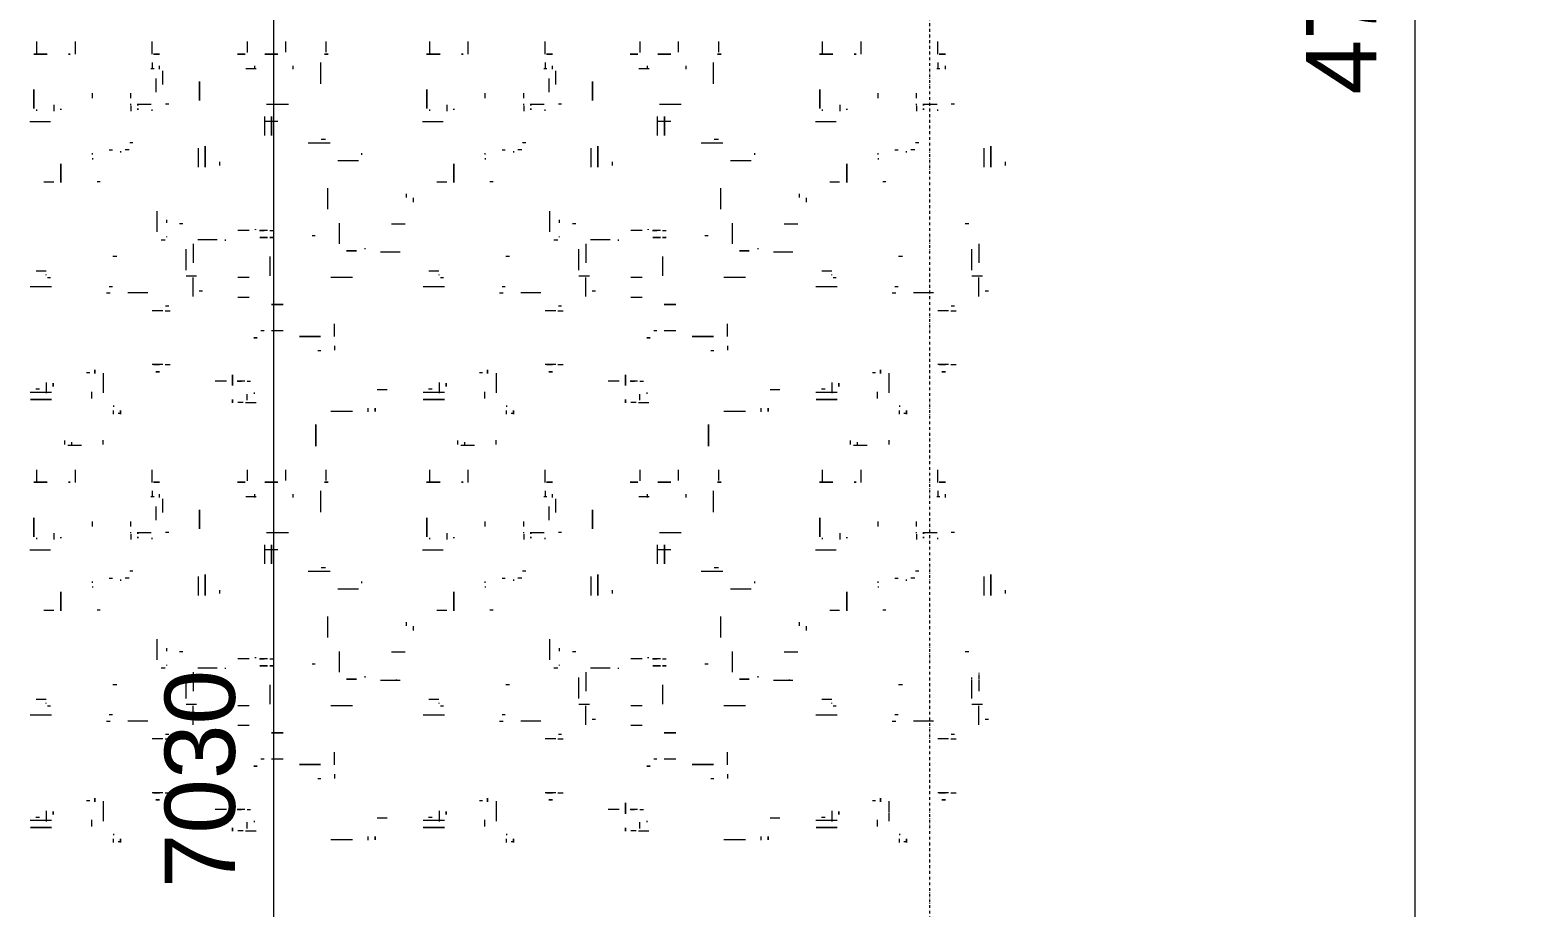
# Model space of a CAD drawing. Header units: millimetres. Extents: x -21051 to 202668, y -15646 to 13691.
# Drawn here: x 377 to 2499, y 2398 to 3647 of the extents above; entities that cross this region are included whole.
import ezdxf

# ---------------------------------------------------------------- set-up
doc = ezdxf.new("R2010")
doc.units = ezdxf.units.MM
doc.linetypes.add('TD_Level Line', pattern=[8, 4, -2, 0, -2])
for name, color, linetype, lineweight in [('A-ANNO-DIMS', 211, 'Continuous', 9), ('A-ANNO-DIMS-100', 211, 'Continuous', 9), ('G-ANNO-SYMB', 111, 'Continuous', 9), ('G-IMPT', 8, 'Continuous', 5), ('I-FURN', 30, 'Continuous', 5)]:
    doc.layers.add(name, color=color, linetype=linetype, lineweight=lineweight)
doc.layers.get('0').off()
doc.layers.get('I-FURN').off()
doc.styles.add('Arial_3', font='arial.ttf', dxfattribs={"height": 100})
doc.dimstyles.new('Arial_1_0', dxfattribs={"dimscale": 304.8, "dimtxt": 102.02594, "dimasz": 0.328084, "dimexe": 0.328084, "dimexo": 0.0625, "dimgap": 0.082021, "dimtad": 1, "dimdec": 0, "dimzin": 0, "dimdsep": 46, "dimtxsty": 'Arial_3', "dimblk1": 'OBLIQUE', "dimblk2": 'OBLIQUE', "dimsah": 1, "dimcen": 0.09, "dimdle": 0.328084, "dimazin": 0, "dimtfac": 1, "dimtdec": 4, "dimtix": 1, "dimtmove": 0, "dimatfit": 3, "dimfxl": 0.492126, "dimfxlon": 1, "dimtvp": 1, "dimtolj": 1, "dimtzin": 0, "dimarcsym": 2})

# ---------------------------------------------------------------- blocks, each defined once
blk = doc.blocks.new('FUR_8_Carpet - _-V8-00_Ground floor')
at = {"layer": 'G-IMPT'}
for p, q in [((-1583, 1503.4), (-1578.6, 1503.4)), ((-1572, 1504.4), (-1572, 1499.2)), ((-1572, 1491.9), (-1572, 1493.9)), ((-1375.1, 1500.8), (-1375.1, 1495.8)), ((-1322, 1500), (-1352.8, 1500)), ((-1200.4, 1487.7), (-1215.4, 1487.7)), ((-1197.1, 1487.7), (-1189.7, 1487.7)), ((-1023.6, 1503.4), (-1019.2, 1503.4)), ((-1012.6, 1504.4), (-1012.6, 1499.2)), ((-1012.6, 1491.9), (-1012.6, 1493.9)), ((-815.7, 1500.8), (-815.7, 1495.8)), ((-762.7, 1500), (-793.5, 1500)), ((-641.1, 1487.7), (-656.1, 1487.7)), ((-637.7, 1487.7), (-630.3, 1487.7)), ((-464.3, 1503.4), (-459.8, 1503.4)), ((-453.3, 1504.4), (-453.3, 1499.2)), ((-453.3, 1491.9), (-453.3, 1493.9)), ((-1557.7, 1473.8), (-1557.7, 1461.7)), ((-1541, 1481.8), (-1541, 1472.3)), ((-1483.6, 1473.2), (-1453.3, 1473.2)), ((-1475.9, 1459.1), (-1475.9, 1474.5)), ((-1461.2, 1468.4), (-1466.3, 1468.4)), ((-1402, 1469.5), (-1387.9, 1469.5)), ((-1212.6, 1473.5), (-1212.6, 1475.2)), ((-1202.6, 1484.3), (-1202.6, 1475.6)), ((-998.4, 1473.8), (-998.4, 1445.7)), ((-981.7, 1481.8), (-981.7, 1472.3)), ((-924.2, 1473.2), (-894, 1473.2)), ((-916.6, 1459.1), (-916.6, 1474.5)), ((-901.8, 1468.4), (-907, 1468.4)), ((-842.7, 1469.5), (-828.5, 1469.5)), ((-653.3, 1473.5), (-653.3, 1475.2)), ((-643.3, 1484.3), (-643.3, 1475.6)), ((-439, 1473.8), (-439, 1445.7)), ((-422.3, 1481.8), (-422.3, 1472.3)), ((-364.8, 1473.2), (-334.6, 1473.2)), ((-357.2, 1459.1), (-357.2, 1474.5)), ((-342.5, 1468.4), (-347.6, 1468.4)), ((-1637, 1444.5), (-1637, 1443.1)), ((-1557.7, 1460.9), (-1557.7, 1458.8)), ((-1557.7, 1458.8), (-1557.7, 1455.4)), ((-1557.7, 1455.3), (-1557.7, 1450.9)), ((-1557.7, 1450.8), (-1557.7, 1445.7)), ((-1538.1, 1445.2), (-1533.6, 1445.2)), ((-1202.6, 1457.2), (-1207.5, 1457.2)), ((-1199.4, 1457.2), (-1188.6, 1457.2)), ((-1189, 1457.2), (-1194.7, 1457.2)), ((-1173.3, 1457.2), (-1157.4, 1457.2)), ((-1077.7, 1444.5), (-1077.7, 1443.1)), ((-978.7, 1445.2), (-974.3, 1445.2)), ((-643.3, 1457.2), (-648.2, 1457.2)), ((-640.1, 1457.2), (-629.2, 1457.2)), ((-629.6, 1457.2), (-635.3, 1457.2)), ((-613.9, 1457.2), (-598, 1457.2)), ((-518.3, 1444.5), (-518.3, 1443.1)), ((-419.3, 1445.2), (-414.9, 1445.2)), ((-1645.3, 1433.8), (-1652.7, 1433.8)), ((-1642, 1433.8), (-1627, 1433.8)), ((-1086, 1433.8), (-1093.4, 1433.8)), ((-1082.7, 1433.8), (-1067.7, 1433.8)), ((-526.6, 1433.8), (-534, 1433.8)), ((-523.3, 1433.8), (-508.3, 1433.8)), ((-1327.4, 1406.9), (-1327.4, 1413.1)), ((-1307.9, 1413.9), (-1303.5, 1413.9)), ((-768, 1406.9), (-768, 1413.1)), ((-748.5, 1413.9), (-744.1, 1413.9)), ((-1327.4, 1393.6), (-1327.4, 1375.8)), ((-1254, 1385.5), (-1237.3, 1385.5)), ((-1226.9, 1385.5), (-1222.4, 1385.5)), ((-768, 1393.6), (-768, 1375.8)), ((-694.6, 1385.5), (-678, 1385.5)), ((-667.5, 1385.5), (-663.1, 1385.5)), ((-1685.2, 1336.9), (-1685.2, 1334.9)), ((-1645.3, 1357), (-1652.7, 1357)), ((-1650.6, 1350.4), (-1645.8, 1350.4)), ((-1642, 1357), (-1627, 1357)), ((-1205.7, 1338), (-1189.8, 1338)), ((-1125.8, 1336.9), (-1125.8, 1334.9)), ((-1086, 1357), (-1093.4, 1357)), ((-1091.2, 1350.4), (-1086.5, 1350.4)), ((-1082.7, 1357), (-1067.7, 1357)), ((-646.3, 1338), (-630.4, 1338)), ((-566.5, 1336.9), (-566.5, 1334.9)), ((-526.6, 1357), (-534, 1357)), ((-531.9, 1350.4), (-527.1, 1350.4)), ((-523.3, 1357), (-508.3, 1357)), ((-1698.8, 1329.3), (-1694, 1329.3)), ((-1685.2, 1334.9), (-1685.2, 1309.9)), ((-1620.8, 1331.4), (-1592.3, 1331.4)), ((-1565.8, 1322.3), (-1570.2, 1322.3)), ((-1562, 1331.4), (-1567.2, 1331.4)), ((-1483.6, 1322.9), (-1453.3, 1322.9)), ((-1139.4, 1329.3), (-1134.7, 1329.3)), ((-1125.8, 1334.9), (-1125.8, 1309.9)), ((-1061.5, 1331.4), (-1033, 1331.4)), ((-1006.4, 1322.3), (-1010.8, 1322.3)), ((-1002.7, 1331.4), (-1007.8, 1331.4)), ((-924.2, 1322.9), (-894, 1322.9)), ((-580.1, 1329.3), (-575.3, 1329.3)), ((-566.5, 1334.9), (-566.5, 1309.9)), ((-502.1, 1331.4), (-473.6, 1331.4)), ((-447, 1322.3), (-451.5, 1322.3)), ((-443.3, 1331.4), (-448.5, 1331.4)), ((-364.8, 1322.9), (-334.6, 1322.9)), ((-1690.2, 1307.8), (-1675.2, 1307.8)), ((-1680.5, 1307.8), (-1677, 1307.8)), ((-1675.2, 1299.3), (-1675.2, 1294.5)), ((-1675.2, 1294.5), (-1675.2, 1278.5)), ((-1482.2, 1310.3), (-1477.8, 1310.3)), ((-1475.9, 1306.4), (-1475.9, 1305.4)), ((-1461.6, 1300.3), (-1475.8, 1300.3)), ((-1322, 1309.2), (-1352.8, 1309.2)), ((-1235, 1279.8), (-1235, 1307.2)), ((-1205.7, 1309.9), (-1189.8, 1309.9)), ((-1130.9, 1307.8), (-1115.9, 1307.8)), ((-1121.2, 1307.8), (-1117.6, 1307.8)), ((-1115.8, 1299.3), (-1115.8, 1294.5)), ((-1115.8, 1294.5), (-1115.8, 1269.5)), ((-922.9, 1310.3), (-918.5, 1310.3)), ((-916.6, 1306.4), (-916.6, 1305.4)), ((-902.3, 1300.3), (-916.4, 1300.3)), ((-762.7, 1309.2), (-793.5, 1309.2)), ((-675.7, 1279.8), (-675.7, 1307.2)), ((-646.3, 1309.9), (-630.4, 1309.9)), ((-571.5, 1307.8), (-556.5, 1307.8)), ((-561.8, 1307.8), (-558.2, 1307.8)), ((-556.5, 1299.3), (-556.5, 1294.5)), ((-556.5, 1294.5), (-556.5, 1269.5)), ((-363.5, 1310.3), (-359.1, 1310.3)), ((-357.2, 1306.4), (-357.2, 1305.4)), ((-342.9, 1300.3), (-357.1, 1300.3)), ((-1685.2, 1278.6), (-1685.2, 1288.9)), ((-1685.2, 1273.3), (-1685.2, 1277.8)), ((-1675.2, 1277.8), (-1675.2, 1273.3)), ((-1576.4, 1279.7), (-1571, 1279.7)), ((-1420.4, 1273.5), (-1392.8, 1273.5)), ((-1415.6, 1273.5), (-1415.6, 1272.4)), ((-1125.8, 1263.9), (-1125.8, 1288.9)), ((-1017, 1279.7), (-1011.6, 1279.7)), ((-861.1, 1273.5), (-833.5, 1273.5)), ((-856.2, 1273.5), (-856.2, 1272.4)), ((-566.5, 1263.9), (-566.5, 1288.9)), ((-457.7, 1279.7), (-452.3, 1279.7)), ((-1685.2, 1268.7), (-1685.2, 1272.5)), ((-1685.2, 1265.1), (-1685.2, 1268)), ((-1685.2, 1262.7), (-1685.2, 1263.9)), ((-1675.2, 1272.5), (-1675.2, 1269.5)), ((-1370.4, 1267.7), (-1370.4, 1269.4)), ((-1334.4, 1261.8), (-1334.4, 1232.4)), ((-1172.1, 1257.2), (-1172.1, 1255.6)), ((-1160.1, 1256.2), (-1157.5, 1256.2)), ((-1157.5, 1256.2), (-1132.5, 1256.2)), ((-1125.8, 1262), (-1125.8, 1263.9)), ((-1088.3, 1252.4), (-1088.3, 1251.5)), ((-1085.8, 1256.4), (-1080.1, 1256.4)), ((-811.1, 1267.7), (-811.1, 1269.4)), ((-775, 1261.8), (-775, 1232.4)), ((-612.7, 1257.2), (-612.7, 1255.6)), ((-600.8, 1256.2), (-598.2, 1256.2)), ((-598.2, 1256.2), (-573.2, 1256.2)), ((-566.5, 1262), (-566.5, 1263.9)), ((-529, 1252.4), (-529, 1251.5)), ((-526.5, 1256.4), (-520.8, 1256.4)), ((-1670.7, 1233.1), (-1665.9, 1233.1)), ((-1299.7, 1250.4), (-1295.2, 1250.4)), ((-1235, 1243), (-1239.9, 1243)), ((-1231.8, 1243), (-1221, 1243)), ((-1220.4, 1243), (-1227.1, 1243)), ((-1205.7, 1243), (-1189.8, 1243)), ((-1111.4, 1233.1), (-1106.6, 1233.1)), ((-1088.3, 1232.1), (-1088.3, 1227.8)), ((-1074.1, 1215.1), (-1074.1, 1244.5)), ((-740.3, 1250.4), (-735.9, 1250.4)), ((-675.7, 1243), (-680.6, 1243)), ((-672.5, 1243), (-661.6, 1243)), ((-661, 1243), (-667.7, 1243)), ((-646.3, 1243), (-630.4, 1243)), ((-552, 1233.1), (-547.2, 1233.1)), ((-529, 1232.1), (-529, 1227.8)), ((-514.7, 1215.1), (-514.7, 1244.5)), ((-1317.6, 1212.5), (-1317.6, 1182.7)), ((-758.3, 1212.5), (-758.3, 1182.7)), ((-1439.3, 1196.3), (-1439.3, 1202.4)), ((-1429.3, 1190.8), (-1429.3, 1195.7)), ((-880, 1196.3), (-880, 1202.4)), ((-870, 1190.8), (-870, 1195.7)), ((-1552.8, 1173.5), (-1548.4, 1173.5)), ((-1472.8, 1173.5), (-1487, 1173.5)), ((-993.5, 1173.5), (-989, 1173.5)), ((-913.5, 1173.5), (-927.6, 1173.5)), ((-434.1, 1173.5), (-429.7, 1173.5)), ((-354.1, 1173.5), (-368.2, 1173.5)), ((-1722.7, 1146.3), (-1722.7, 1150)), ((-1722.7, 1145), (-1722.7, 1146.3)), ((-1702.2, 1152.7), (-1702.2, 1127.7)), ((-1702.2, 1127.7), (-1702.2, 1152.7)), ((-1692.2, 1127.7), (-1692.2, 1152.7)), ((-1163.3, 1146.3), (-1163.3, 1150)), ((-1163.3, 1145), (-1163.3, 1146.3)), ((-1142.9, 1152.7), (-1142.9, 1127.7)), ((-1142.9, 1127.7), (-1142.9, 1152.7)), ((-1132.9, 1127.7), (-1132.9, 1152.7)), ((-604, 1146.3), (-604, 1150)), ((-604, 1145), (-604, 1146.3)), ((-583.5, 1152.7), (-583.5, 1127.7)), ((-583.5, 1127.7), (-583.5, 1152.7)), ((-573.5, 1127.7), (-573.5, 1152.7)), ((-1692.2, 1125.8), (-1692.2, 1127.7)), ((-1594, 1127.9), (-1588.3, 1127.9)), ((-1582.3, 1131.8), (-1582.3, 1129.8)), ((-1565.8, 1127.9), (-1570.2, 1127.9)), ((-1541.8, 1140), (-1541.8, 1141.4)), ((-1541.8, 1134.5), (-1541.8, 1132.8)), ((-1366.2, 1135.2), (-1366.2, 1132.8)), ((-1331.8, 1143.1), (-1361.1, 1143.1)), ((-1132.9, 1125.8), (-1132.9, 1127.7)), ((-1034.7, 1127.9), (-1029, 1127.9)), ((-1022.9, 1131.8), (-1022.9, 1129.8)), ((-1006.4, 1127.9), (-1010.8, 1127.9)), ((-982.5, 1140), (-982.5, 1141.4)), ((-982.5, 1134.5), (-982.5, 1132.8)), ((-806.8, 1135.2), (-806.8, 1132.8)), ((-772.4, 1143.1), (-801.8, 1143.1)), ((-573.5, 1125.8), (-573.5, 1127.7)), ((-475.3, 1127.9), (-469.6, 1127.9)), ((-463.6, 1131.8), (-463.6, 1129.8)), ((-447, 1127.9), (-451.5, 1127.9)), ((-423.1, 1140), (-423.1, 1141.4)), ((-423.1, 1134.5), (-423.1, 1132.8)), ((-1599.5, 1117.9), (-1595, 1117.9)), ((-1289.8, 1117.9), (-1320.9, 1117.9)), ((-1308.2, 1112.9), (-1314.4, 1112.9)), ((-1227.4, 1080.7), (-1227.4, 1107.6)), ((-1040.1, 1117.9), (-1035.7, 1117.9)), ((-730.4, 1117.9), (-761.5, 1117.9)), ((-748.8, 1112.9), (-755, 1112.9)), ((-668, 1080.7), (-668, 1107.6)), ((-480.8, 1117.9), (-476.3, 1117.9)), ((-1452.7, 1087.5), (-1482, 1087.5)), ((-1246.5, 1087.5), (-1228.2, 1087.5)), ((-893.3, 1087.5), (-922.7, 1087.5)), ((-687.1, 1087.5), (-668.8, 1087.5)), ((-334, 1087.5), (-363.3, 1087.5)), ((-1650.6, 1063), (-1645.8, 1063)), ((-1627, 1072.5), (-1627, 1070.4)), ((-1606.5, 1063), (-1625.6, 1063)), ((-1596.5, 1065.5), (-1596.5, 1073)), ((-1596.5, 1069.7), (-1596.5, 1071.2)), ((-1596.5, 1064.1), (-1596.5, 1062.5)), ((-1487.1, 1063.9), (-1487.1, 1073)), ((-1462.8, 1072.3), (-1462.8, 1070.4)), ((-1230.4, 1063), (-1261.5, 1063)), ((-1091.2, 1063), (-1086.5, 1063)), ((-1067.7, 1072.5), (-1067.7, 1070.4)), ((-1047.2, 1063), (-1066.3, 1063)), ((-1037.2, 1065.5), (-1037.2, 1073)), ((-1037.2, 1069.7), (-1037.2, 1071.2)), ((-1037.2, 1064.1), (-1037.2, 1062.5)), ((-927.7, 1063.9), (-927.7, 1073)), ((-903.5, 1072.3), (-903.5, 1070.4)), ((-671.1, 1063), (-702.1, 1063)), ((-531.9, 1063), (-527.1, 1063)), ((-508.3, 1072.5), (-508.3, 1070.4)), ((-487.8, 1063), (-506.9, 1063)), ((-477.8, 1065.5), (-477.8, 1073)), ((-477.8, 1069.7), (-477.8, 1071.2)), ((-477.8, 1064.1), (-477.8, 1062.5)), ((-368.4, 1063.9), (-368.4, 1073)), ((-344.1, 1072.3), (-344.1, 1070.4)), ((-1596.5, 1054.5), (-1596.5, 1047.2)), ((-1541.8, 1054.5), (-1541.8, 1047.2)), ((-1134.9, 1057.8), (-1134.9, 1035.5)), ((-1134.9, 1035.5), (-1134.9, 1057.8)), ((-1072.8, 1031.2), (-1072.8, 1045.6)), ((-1037.2, 1054.5), (-1037.2, 1047.2)), ((-982.5, 1054.5), (-982.5, 1047.2)), ((-575.6, 1057.8), (-575.6, 1035.5)), ((-575.6, 1035.5), (-575.6, 1057.8)), ((-513.4, 1031.2), (-513.4, 1045.6)), ((-477.8, 1054.5), (-477.8, 1047.2)), ((-423.1, 1054.5), (-423.1, 1047.2)), ((-1307.5, 1034), (-1307.5, 1003.5)), ((-1082.8, 1034.7), (-1082.8, 1029.7)), ((-1082.8, 1029.7), (-1082.8, 1015.3)), ((-1072.8, 1026.2), (-1072.8, 1031.2)), ((-748.2, 1034), (-748.2, 1003.5)), ((-523.4, 1034.7), (-523.4, 1029.7)), ((-523.4, 1029.7), (-523.4, 1015.3)), ((-513.4, 1026.2), (-513.4, 1031.2)), ((-1637, 1008.5), (-1637, 1013.1)), ((-1625.2, 1012), (-1629.6, 1012)), ((-1627, 1003.8), (-1627, 1011.2)), ((-1267.8, 1008.5), (-1267.8, 1013.1)), ((-1200.9, 1012), (-1215.9, 1012)), ((-1213.1, 1008.5), (-1213.1, 1013.1)), ((-1077.7, 1008.5), (-1077.7, 1013.1)), ((-1065.8, 1012), (-1070.3, 1012)), ((-1067.7, 1003.8), (-1067.7, 1011.2)), ((-708.5, 1008.5), (-708.5, 1013.1)), ((-641.5, 1012), (-656.5, 1012)), ((-653.8, 1008.5), (-653.8, 1013.1)), ((-518.3, 1008.5), (-518.3, 1013.1)), ((-506.5, 1012), (-510.9, 1012)), ((-508.3, 1003.8), (-508.3, 1011.2)), ((-1632.3, 991.5), (-1628.9, 991.5)), ((-1627, 991.9), (-1627, 973.9)), ((-1517.6, 991.7), (-1517.6, 973.9)), ((-1462.8, 990.9), (-1462.8, 973.9)), ((-1315.1, 989.1), (-1315.1, 973.9)), ((-1257.8, 989.1), (-1257.8, 973.9)), ((-1203.1, 989.5), (-1203.1, 973.9)), ((-1067.7, 991.9), (-1067.7, 973.9)), ((-958.2, 991.7), (-958.2, 973.9)), ((-903.5, 990.9), (-903.5, 973.9)), ((-755.8, 989.1), (-755.8, 973.9)), ((-698.5, 989.1), (-698.5, 973.9)), ((-643.8, 989.5), (-643.8, 973.9)), ((-508.3, 991.9), (-508.3, 973.9)), ((-398.9, 991.7), (-398.9, 973.9)), ((-344.1, 990.9), (-344.1, 973.9)), ((-1556.9, 931.7), (-1556.9, 937.9)), ((-1512.1, 934.3), (-1512.1, 939.8)), ((-1502.1, 931.9), (-1502.1, 937.9)), ((-997.5, 931.7), (-997.5, 937.9)), ((-952.8, 934.3), (-952.8, 939.8)), ((-942.8, 931.9), (-942.8, 937.9)), ((-438.1, 931.7), (-438.1, 937.9)), ((-393.4, 934.3), (-393.4, 939.8)), ((-383.4, 931.9), (-383.4, 937.9)), ((-1583, 893.7), (-1578.6, 893.7)), ((-1572, 894.7), (-1572, 889.5)), ((-1023.6, 893.7), (-1019.2, 893.7)), ((-1012.6, 894.7), (-1012.6, 889.5)), ((-464.3, 893.7), (-459.8, 893.7)), ((-453.3, 894.7), (-453.3, 889.5)), ((-1572, 882.2), (-1572, 884.2)), ((-1541, 872.1), (-1541, 862.6)), ((-1375.1, 891.1), (-1375.1, 886.1)), ((-1322, 890.3), (-1352.8, 890.3)), ((-1200.4, 878), (-1215.4, 878)), ((-1202.6, 874.7), (-1202.6, 866)), ((-1197.1, 878), (-1189.7, 878)), ((-1012.6, 882.2), (-1012.6, 884.2)), ((-981.7, 872.1), (-981.7, 862.6)), ((-815.7, 891.1), (-815.7, 886.1)), ((-762.7, 890.3), (-793.5, 890.3)), ((-641.1, 878), (-656.1, 878)), ((-643.3, 874.7), (-643.3, 866)), ((-637.7, 878), (-630.3, 878)), ((-453.3, 882.2), (-453.3, 884.2)), ((-422.3, 872.1), (-422.3, 862.6)), ((-1557.7, 864.2), (-1557.7, 836)), ((-1483.6, 863.5), (-1453.3, 863.5)), ((-1475.9, 849.4), (-1475.9, 864.8)), ((-1461.2, 858.7), (-1466.3, 858.7)), ((-1402, 859.9), (-1387.9, 859.9)), ((-1212.6, 863.9), (-1212.6, 865.6)), ((-998.4, 864.2), (-998.4, 836)), ((-924.2, 863.5), (-894, 863.5)), ((-916.6, 849.4), (-916.6, 864.8)), ((-901.8, 858.7), (-907, 858.7)), ((-842.7, 859.9), (-828.5, 859.9)), ((-653.3, 863.9), (-653.3, 865.6)), ((-439, 864.2), (-439, 836)), ((-364.8, 863.5), (-334.6, 863.5)), ((-357.2, 849.4), (-357.2, 864.8)), ((-342.5, 858.7), (-347.6, 858.7)), ((-1637, 834.9), (-1637, 833.4)), ((-1538.1, 835.6), (-1533.6, 835.6)), ((-1202.6, 847.6), (-1207.5, 847.6)), ((-1199.4, 847.6), (-1188.6, 847.6)), ((-1189, 847.6), (-1194.7, 847.6)), ((-1173.3, 847.6), (-1157.4, 847.6)), ((-1077.7, 834.9), (-1077.7, 833.4)), ((-978.7, 835.6), (-974.3, 835.6)), ((-643.3, 847.6), (-648.2, 847.6)), ((-640.1, 847.6), (-629.2, 847.6)), ((-629.6, 847.6), (-635.3, 847.6)), ((-613.9, 847.6), (-598, 847.6)), ((-518.3, 834.9), (-518.3, 833.4)), ((-419.3, 835.6), (-414.9, 835.6)), ((-1645.3, 824.1), (-1652.7, 824.1)), ((-1642, 824.1), (-1627, 824.1)), ((-1086, 824.1), (-1093.4, 824.1)), ((-1082.7, 824.1), (-1067.7, 824.1)), ((-526.6, 824.1), (-534, 824.1)), ((-523.3, 824.1), (-508.3, 824.1)), ((-1327.4, 797.2), (-1327.4, 803.4)), ((-1307.9, 804.2), (-1303.5, 804.2)), ((-768, 797.2), (-768, 803.4)), ((-748.5, 804.2), (-744.1, 804.2)), ((-1327.4, 783.9), (-1327.4, 766.1)), ((-1254, 775.8), (-1237.3, 775.8)), ((-1226.9, 775.8), (-1222.4, 775.8)), ((-768, 783.9), (-768, 766.1)), ((-694.6, 775.8), (-678, 775.8)), ((-667.5, 775.8), (-663.1, 775.8)), ((-1645.3, 747.3), (-1652.7, 747.3)), ((-1642, 747.3), (-1627, 747.3)), ((-1086, 747.3), (-1093.4, 747.3)), ((-1082.7, 747.3), (-1067.7, 747.3)), ((-526.6, 747.3), (-534, 747.3)), ((-523.3, 747.3), (-508.3, 747.3)), ((-1685.2, 727.2), (-1685.2, 725.2)), ((-1685.2, 725.2), (-1685.2, 700.2)), ((-1650.6, 740.7), (-1645.8, 740.7)), ((-1620.8, 721.7), (-1592.3, 721.7)), ((-1562, 721.7), (-1567.2, 721.7)), ((-1205.7, 728.3), (-1189.8, 728.3)), ((-1125.8, 727.2), (-1125.8, 725.2)), ((-1125.8, 725.2), (-1125.8, 700.2)), ((-1091.2, 740.7), (-1086.5, 740.7)), ((-1061.5, 721.7), (-1033, 721.7)), ((-1002.7, 721.7), (-1007.8, 721.7)), ((-646.3, 728.3), (-630.4, 728.3)), ((-566.5, 727.2), (-566.5, 725.2)), ((-566.5, 725.2), (-566.5, 700.2)), ((-531.9, 740.7), (-527.1, 740.7)), ((-502.1, 721.7), (-473.6, 721.7)), ((-443.3, 721.7), (-448.5, 721.7)), ((-1698.8, 719.6), (-1694, 719.6)), ((-1565.8, 712.6), (-1570.2, 712.6)), ((-1483.6, 713.3), (-1453.3, 713.3)), ((-1482.2, 700.7), (-1477.8, 700.7)), ((-1205.7, 700.2), (-1189.8, 700.2)), ((-1139.4, 719.6), (-1134.7, 719.6)), ((-1006.4, 712.6), (-1010.8, 712.6)), ((-924.2, 713.3), (-894, 713.3)), ((-922.9, 700.7), (-918.5, 700.7)), ((-646.3, 700.2), (-630.4, 700.2)), ((-580.1, 719.6), (-575.3, 719.6)), ((-447, 712.6), (-451.5, 712.6)), ((-364.8, 713.3), (-334.6, 713.3)), ((-363.5, 700.7), (-359.1, 700.7)), ((-1690.2, 698.1), (-1675.2, 698.1)), ((-1685.2, 654.2), (-1685.2, 679.2)), ((-1680.5, 698.1), (-1677, 698.1)), ((-1675.2, 689.6), (-1675.2, 684.8)), ((-1675.2, 684.8), (-1675.2, 659.8)), ((-1475.9, 696.7), (-1475.9, 695.8)), ((-1461.6, 690.7), (-1475.8, 690.7)), ((-1322, 699.6), (-1352.8, 699.6)), ((-1235, 670.2), (-1235, 697.5)), ((-1130.9, 698.1), (-1115.9, 698.1)), ((-1125.8, 654.2), (-1125.8, 679.2)), ((-1121.2, 698.1), (-1117.6, 698.1)), ((-1115.8, 689.6), (-1115.8, 684.8)), ((-1115.8, 684.8), (-1115.8, 659.8)), ((-916.6, 696.7), (-916.6, 695.8)), ((-902.3, 690.7), (-916.4, 690.7)), ((-762.7, 699.6), (-793.5, 699.6)), ((-675.7, 670.2), (-675.7, 697.5)), ((-571.5, 698.1), (-556.5, 698.1)), ((-566.5, 654.2), (-566.5, 679.2)), ((-561.8, 698.1), (-558.2, 698.1)), ((-556.5, 689.6), (-556.5, 684.8)), ((-556.5, 684.8), (-556.5, 659.8)), ((-357.2, 696.7), (-357.2, 695.8)), ((-342.9, 690.7), (-357.1, 690.7)), ((-1576.4, 670), (-1571, 670)), ((-1420.4, 663.8), (-1392.8, 663.8)), ((-1415.6, 663.9), (-1415.6, 662.8)), ((-1370.4, 658.1), (-1370.4, 659.7)), ((-1017, 670), (-1011.6, 670)), ((-861.1, 663.8), (-833.5, 663.8)), ((-856.2, 663.9), (-856.2, 662.8)), ((-811.1, 658.1), (-811.1, 659.7)), ((-457.7, 670), (-452.3, 670)), ((-1685.2, 652.3), (-1685.2, 654.2)), ((-1334.4, 652.2), (-1334.4, 622.7)), ((-1299.7, 640.7), (-1295.2, 640.7)), ((-1172.1, 647.6), (-1172.1, 645.9)), ((-1160.1, 646.5), (-1157.5, 646.5)), ((-1157.5, 646.5), (-1132.5, 646.5)), ((-1125.8, 652.3), (-1125.8, 654.2)), ((-1088.3, 642.7), (-1088.3, 641.8)), ((-1085.8, 646.7), (-1080.1, 646.7)), ((-775, 652.2), (-775, 622.7)), ((-740.3, 640.7), (-735.9, 640.7)), ((-612.7, 647.6), (-612.7, 645.9)), ((-600.8, 646.5), (-598.2, 646.5)), ((-598.2, 646.5), (-573.2, 646.5)), ((-566.5, 652.3), (-566.5, 654.2)), ((-529, 642.7), (-529, 641.8)), ((-526.5, 646.7), (-520.8, 646.7)), ((-1670.7, 623.4), (-1665.9, 623.4)), ((-1235, 633.3), (-1239.9, 633.3)), ((-1231.8, 633.3), (-1221, 633.3)), ((-1220.4, 633.3), (-1227.1, 633.3)), ((-1205.7, 633.3), (-1189.8, 633.3)), ((-1111.4, 623.4), (-1106.6, 623.4)), ((-1088.3, 622.4), (-1088.3, 618.1)), ((-1074.1, 605.4), (-1074.1, 634.8)), ((-675.7, 633.3), (-680.6, 633.3)), ((-672.5, 633.3), (-661.6, 633.3)), ((-661, 633.3), (-667.7, 633.3)), ((-646.3, 633.3), (-630.4, 633.3)), ((-552, 623.4), (-547.2, 623.4)), ((-529, 622.4), (-529, 618.1)), ((-514.7, 605.4), (-514.7, 634.8)), ((-1317.6, 602.9), (-1317.6, 573)), ((-758.3, 602.9), (-758.3, 573)), ((-1439.3, 586.6), (-1439.3, 592.8)), ((-1429.3, 581.1), (-1429.3, 586.1)), ((-880, 586.6), (-880, 592.8)), ((-870, 581.1), (-870, 586.1)), ((-1552.8, 563.9), (-1548.4, 563.9)), ((-1472.8, 563.9), (-1487, 563.9)), ((-993.5, 563.9), (-989, 563.9)), ((-913.5, 563.9), (-927.6, 563.9)), ((-434.1, 563.9), (-429.7, 563.9)), ((-354.1, 563.9), (-368.2, 563.9)), ((-1722.7, 536.6), (-1722.7, 540.4)), ((-1722.7, 535.4), (-1722.7, 536.6)), ((-1702.2, 543.1), (-1702.2, 518.1)), ((-1702.2, 518.1), (-1702.2, 543.1)), ((-1692.2, 518.1), (-1692.2, 543.1)), ((-1541.8, 530.3), (-1541.8, 531.8)), ((-1331.8, 533.4), (-1361.1, 533.4)), ((-1163.3, 536.6), (-1163.3, 540.4)), ((-1163.3, 535.4), (-1163.3, 536.6)), ((-1142.9, 543.1), (-1142.9, 518.1)), ((-1142.9, 518.1), (-1142.9, 543.1)), ((-1132.9, 518.1), (-1132.9, 543.1)), ((-982.5, 530.3), (-982.5, 531.8)), ((-772.4, 533.4), (-801.8, 533.4)), ((-604, 536.6), (-604, 540.4)), ((-604, 535.4), (-604, 536.6)), ((-583.5, 543.1), (-583.5, 518.1)), ((-583.5, 518.1), (-583.5, 543.1)), ((-573.5, 518.1), (-573.5, 543.1)), ((-423.1, 530.3), (-423.1, 531.8)), ((-1692.2, 516.1), (-1692.2, 518.1)), ((-1594, 518.3), (-1588.3, 518.3)), ((-1582.3, 522.2), (-1582.3, 520.1)), ((-1565.8, 518.3), (-1570.2, 518.3)), ((-1541.8, 524.8), (-1541.8, 523.1)), ((-1366.2, 525.5), (-1366.2, 523.1)), ((-1132.9, 516.1), (-1132.9, 518.1)), ((-1034.7, 518.3), (-1029, 518.3)), ((-1022.9, 522.2), (-1022.9, 520.1)), ((-1006.4, 518.3), (-1010.8, 518.3)), ((-982.5, 524.8), (-982.5, 523.1)), ((-806.8, 525.5), (-806.8, 523.1)), ((-573.5, 516.1), (-573.5, 518.1)), ((-475.3, 518.3), (-469.6, 518.3)), ((-463.6, 522.2), (-463.6, 520.1)), ((-447, 518.3), (-451.5, 518.3)), ((-423.1, 524.8), (-423.1, 523.1)), ((-1599.5, 508.3), (-1595, 508.3)), ((-1289.8, 508.3), (-1320.9, 508.3)), ((-1308.2, 503.2), (-1314.4, 503.2)), ((-1227.4, 471), (-1227.4, 498)), ((-1040.1, 508.3), (-1035.7, 508.3)), ((-730.4, 508.3), (-761.5, 508.3)), ((-748.8, 503.2), (-755, 503.2)), ((-668, 471), (-668, 498)), ((-480.8, 508.3), (-476.3, 508.3)), ((-1452.7, 477.8), (-1482, 477.8)), ((-1246.5, 477.8), (-1228.2, 477.8)), ((-893.3, 477.8), (-922.7, 477.8)), ((-687.1, 477.8), (-668.8, 477.8)), ((-334, 477.8), (-363.3, 477.8)), ((-1650.6, 453.4), (-1645.8, 453.4)), ((-1627, 462.8), (-1627, 460.7)), ((-1606.5, 453.4), (-1625.6, 453.4)), ((-1596.5, 455.8), (-1596.5, 463.3)), ((-1596.5, 460), (-1596.5, 461.5)), ((-1596.5, 454.5), (-1596.5, 452.8)), ((-1487.1, 454.2), (-1487.1, 463.3)), ((-1462.8, 462.6), (-1462.8, 460.7)), ((-1230.4, 453.4), (-1261.5, 453.4)), ((-1134.9, 448.1), (-1134.9, 425.8)), ((-1134.9, 425.8), (-1134.9, 448.1)), ((-1091.2, 453.4), (-1086.5, 453.4)), ((-1067.7, 462.8), (-1067.7, 460.7)), ((-1047.2, 453.4), (-1066.3, 453.4)), ((-1037.2, 455.8), (-1037.2, 463.3)), ((-1037.2, 460), (-1037.2, 461.5)), ((-1037.2, 454.5), (-1037.2, 452.8)), ((-927.7, 454.2), (-927.7, 463.3)), ((-903.5, 462.6), (-903.5, 460.7)), ((-671.1, 453.4), (-702.1, 453.4)), ((-575.6, 448.1), (-575.6, 425.8)), ((-575.6, 425.8), (-575.6, 448.1)), ((-531.9, 453.4), (-527.1, 453.4)), ((-508.3, 462.8), (-508.3, 460.7)), ((-487.8, 453.4), (-506.9, 453.4)), ((-477.8, 455.8), (-477.8, 463.3)), ((-477.8, 460), (-477.8, 461.5)), ((-477.8, 454.5), (-477.8, 452.8)), ((-368.4, 454.2), (-368.4, 463.3)), ((-344.1, 462.6), (-344.1, 460.7)), ((-1596.5, 444.8), (-1596.5, 437.6)), ((-1541.8, 444.8), (-1541.8, 437.6)), ((-1082.8, 425.1), (-1082.8, 420.1)), ((-1072.8, 421.6), (-1072.8, 436)), ((-1037.2, 444.8), (-1037.2, 437.6)), ((-982.5, 444.8), (-982.5, 437.6)), ((-523.4, 425.1), (-523.4, 420.1)), ((-513.4, 421.6), (-513.4, 436)), ((-477.8, 444.8), (-477.8, 437.6)), ((-423.1, 444.8), (-423.1, 437.6)), ((-1637, 398.8), (-1637, 403.4)), ((-1307.5, 424.4), (-1307.5, 393.8)), ((-1267.8, 398.8), (-1267.8, 403.4)), ((-1213.1, 398.8), (-1213.1, 403.4)), ((-1082.8, 420.1), (-1082.8, 405.7)), ((-1077.7, 398.8), (-1077.7, 403.4)), ((-1072.8, 416.6), (-1072.8, 421.6)), ((-748.2, 424.4), (-748.2, 393.8)), ((-708.5, 398.8), (-708.5, 403.4)), ((-653.8, 398.8), (-653.8, 403.4)), ((-523.4, 420.1), (-523.4, 405.7)), ((-518.3, 398.8), (-518.3, 403.4)), ((-513.4, 416.6), (-513.4, 421.6)), ((-1625.2, 402.3), (-1629.6, 402.3)), ((-1627, 394.1), (-1627, 401.5)), ((-1627, 382.3), (-1627, 364.2)), ((-1517.6, 382.1), (-1517.6, 364.2)), ((-1200.9, 402.3), (-1215.9, 402.3)), ((-1065.8, 402.3), (-1070.3, 402.3)), ((-1067.7, 394.1), (-1067.7, 401.5)), ((-1067.7, 382.3), (-1067.7, 364.2)), ((-958.2, 382.1), (-958.2, 364.2)), ((-641.5, 402.3), (-656.5, 402.3)), ((-506.5, 402.3), (-510.9, 402.3)), ((-508.3, 394.1), (-508.3, 401.5)), ((-508.3, 382.3), (-508.3, 364.2)), ((-398.9, 382.1), (-398.9, 364.2)), ((-1462.8, 381.2), (-1462.8, 364.2)), ((-1315.1, 379.4), (-1315.1, 364.2)), ((-1257.8, 379.4), (-1257.8, 364.2)), ((-1203.1, 379.8), (-1203.1, 364.2)), ((-903.5, 381.2), (-903.5, 364.2)), ((-755.8, 379.4), (-755.8, 364.2)), ((-698.5, 379.4), (-698.5, 364.2)), ((-643.8, 379.8), (-643.8, 364.2)), ((-344.1, 381.2), (-344.1, 364.2))]:
    blk.add_line(p, q, dxfattribs=at)
at = {"layer": 'G-IMPT', "flags": 128}
for points in [[(-1582, 1499.2), (-1582, 1504.3)], [(-1385.1, 1495.8), (-1385.1, 1500.4)], [(-1182.2, 1483.5), (-1182.2, 1488.1)], [(-1022.6, 1499.2), (-1022.6, 1504.3)], [(-825.7, 1495.8), (-825.7, 1500.4)], [(-622.8, 1483.5), (-622.8, 1488.1)], [(-463.3, 1499.2), (-463.3, 1504.3)], [(-1485.9, 1460.1), (-1485.9, 1464.7)], [(-1483.6, 1483.2), (-1453.5, 1483.2)], [(-926.6, 1460.1), (-926.6, 1464.7)], [(-924.3, 1483.2), (-894.1, 1483.2)], [(-367.2, 1460.1), (-367.2, 1464.7)], [(-364.9, 1483.2), (-334.8, 1483.2)], [(-1637.5, 1443.8), (-1632.3, 1443.8)], [(-1545.1, 1441.1), (-1545.1, 1446.5)], [(-1182.2, 1463.3), (-1182.2, 1448.1)], [(-1078.2, 1443.8), (-1073, 1443.8)], [(-985.8, 1441.1), (-985.8, 1446.5)], [(-622.8, 1463.3), (-622.8, 1448.1)], [(-518.8, 1443.8), (-513.6, 1443.8)], [(-426.4, 1441.1), (-426.4, 1446.5)], [(-1307.4, 1393.4), (-1277.1, 1393.4)], [(-1217.1, 1395.5), (-1212.3, 1395.5)], [(-748.1, 1393.4), (-717.8, 1393.4)], [(-657.8, 1395.5), (-653, 1395.5)], [(-1237.3, 1348), (-1254, 1348)], [(-678, 1348), (-694.6, 1348)], [(-1344.3, 1271.9), (-1358.4, 1271.9)], [(-1239.9, 1253), (-1235, 1253)], [(-1220.8, 1253), (-1231.8, 1253)], [(-784.9, 1271.9), (-799, 1271.9)], [(-680.6, 1253), (-675.7, 1253)], [(-661.4, 1253), (-672.5, 1253)], [(-1214.6, 1241.8), (-1214.6, 1240.7)], [(-655.2, 1241.8), (-655.2, 1240.7)], [(-1497.1, 1147.6), (-1497.1, 1174.6)], [(-937.7, 1147.6), (-937.7, 1174.6)], [(-378.4, 1147.6), (-378.4, 1174.6)], [(-1702.2, 1127.7), (-1702.2, 1122.6)], [(-1142.9, 1127.7), (-1142.9, 1122.6)], [(-583.5, 1127.7), (-583.5, 1122.6)], [(-1237.4, 1107.6), (-1237.4, 1080.7)], [(-678, 1107.6), (-678, 1080.7)], [(-1606.5, 1071.1), (-1606.5, 1069.2)], [(-1606.5, 1062.5), (-1606.5, 1065)], [(-1497.1, 1071.1), (-1497.1, 1069.7)], [(-1458.6, 1069.1), (-1458.6, 1042.1)], [(-1047.2, 1071.1), (-1047.2, 1069.2)], [(-1047.2, 1062.5), (-1047.2, 1065)], [(-937.7, 1071.1), (-937.7, 1069.7)], [(-899.2, 1069.1), (-899.2, 1042.1)], [(-487.8, 1071.1), (-487.8, 1069.2)], [(-487.8, 1062.5), (-487.8, 1065)], [(-378.4, 1071.1), (-378.4, 1069.7)], [(-339.8, 1069.1), (-339.8, 1042.1)], [(-1134.9, 1035.5), (-1134.9, 1030.8)], [(-575.6, 1035.5), (-575.6, 1030.8)], [(-1507.7, 991.5), (-1510.4, 991.5)], [(-1477.5, 991.5), (-1472.3, 991.5), (-1458.2, 991.5), (-1472.3, 991.5)], [(-1318.2, 991.5), (-1313.2, 991.5)], [(-1228.2, 991.5), (-1246.5, 991.5)], [(-1188.9, 991.5), (-1199.9, 991.5)], [(-1069.5, 991.5), (-1073, 991.5), (-1078.2, 991.5), (-1073, 991.5)], [(-948.4, 991.5), (-951.1, 991.5)], [(-918.2, 991.5), (-913, 991.5), (-898.8, 991.5), (-913, 991.5)], [(-758.8, 991.5), (-753.8, 991.5)], [(-668.8, 991.5), (-687.1, 991.5)], [(-629.5, 991.5), (-640.6, 991.5)], [(-510.2, 991.5), (-513.6, 991.5), (-518.8, 991.5), (-513.6, 991.5)], [(-389, 991.5), (-391.7, 991.5)], [(-358.8, 991.5), (-353.6, 991.5), (-339.5, 991.5), (-353.6, 991.5)], [(-1300.5, 909.2), (-1300.5, 940.3)], [(-741.2, 909.2), (-741.2, 940.3)], [(-1582, 889.5), (-1582, 894.7)], [(-1022.6, 889.5), (-1022.6, 894.7)], [(-463.3, 889.5), (-463.3, 894.7)], [(-1483.6, 873.5), (-1453.5, 873.5)], [(-1385.1, 886.1), (-1385.1, 890.7)], [(-1182.2, 873.9), (-1182.2, 878.5)], [(-924.3, 873.5), (-894.1, 873.5)], [(-825.7, 886.1), (-825.7, 890.7)], [(-622.8, 873.9), (-622.8, 878.5)], [(-364.9, 873.5), (-334.8, 873.5)], [(-1485.9, 850.4), (-1485.9, 855.1)], [(-1182.2, 853.7), (-1182.2, 838.4)], [(-926.6, 850.4), (-926.6, 855.1)], [(-622.8, 853.7), (-622.8, 838.4)], [(-367.2, 850.4), (-367.2, 855.1)], [(-1637.5, 834.1), (-1632.3, 834.1)], [(-1545.1, 831.4), (-1545.1, 836.8)], [(-1078.2, 834.1), (-1073, 834.1)], [(-985.8, 831.4), (-985.8, 836.8)], [(-518.8, 834.1), (-513.6, 834.1)], [(-426.4, 831.4), (-426.4, 836.8)], [(-1217.1, 785.8), (-1212.3, 785.8)], [(-657.8, 785.8), (-653, 785.8)], [(-1307.4, 783.8), (-1277.1, 783.8)], [(-748.1, 783.8), (-717.8, 783.8)], [(-1237.3, 738.3), (-1254, 738.3)], [(-678, 738.3), (-694.6, 738.3)], [(-1344.3, 662.2), (-1358.4, 662.2)], [(-784.9, 662.2), (-799, 662.2)], [(-1239.9, 643.3), (-1235, 643.3)], [(-1220.8, 643.3), (-1231.8, 643.3)], [(-680.6, 643.3), (-675.7, 643.3)], [(-661.4, 643.3), (-672.5, 643.3)], [(-1214.6, 632.1), (-1214.6, 631)], [(-655.2, 632.1), (-655.2, 631)], [(-1497.1, 538), (-1497.1, 564.9)], [(-937.7, 538), (-937.7, 564.9)], [(-378.4, 538), (-378.4, 564.9)], [(-1702.2, 518.1), (-1702.2, 512.9)], [(-1142.9, 518.1), (-1142.9, 512.9)], [(-583.5, 518.1), (-583.5, 512.9)], [(-1237.4, 498), (-1237.4, 471)], [(-678, 498), (-678, 471)], [(-1606.5, 461.4), (-1606.5, 459.5)], [(-1606.5, 452.8), (-1606.5, 455.3)], [(-1497.1, 461.4), (-1497.1, 460)], [(-1458.6, 459.4), (-1458.6, 432.5)], [(-1047.2, 461.4), (-1047.2, 459.5)], [(-1047.2, 452.8), (-1047.2, 455.3)], [(-937.7, 461.4), (-937.7, 460)], [(-899.2, 459.4), (-899.2, 432.5)], [(-487.8, 461.4), (-487.8, 459.5)], [(-487.8, 452.8), (-487.8, 455.3)], [(-378.4, 461.4), (-378.4, 460)], [(-339.8, 459.4), (-339.8, 432.5)], [(-1134.9, 425.8), (-1134.9, 421.1)], [(-575.6, 425.8), (-575.6, 421.1)], [(-1628.9, 381.9), (-1632.3, 381.9), (-1637.5, 381.9), (-1632.3, 381.9)], [(-1507.7, 381.9), (-1510.4, 381.9)], [(-1477.5, 381.9), (-1472.3, 381.9), (-1458.2, 381.9), (-1472.3, 381.9)], [(-1318.2, 381.9), (-1313.2, 381.9)], [(-1228.2, 381.9), (-1246.5, 381.9)], [(-1188.9, 381.9), (-1199.9, 381.9)], [(-1069.5, 381.9), (-1073, 381.9), (-1078.2, 381.9), (-1073, 381.9)], [(-948.4, 381.9), (-951.1, 381.9)], [(-918.2, 381.9), (-913, 381.9), (-898.8, 381.9), (-913, 381.9)], [(-758.8, 381.9), (-753.8, 381.9)], [(-668.8, 381.9), (-687.1, 381.9)], [(-629.5, 381.9), (-640.6, 381.9)], [(-510.2, 381.9), (-513.6, 381.9), (-518.8, 381.9), (-513.6, 381.9)], [(-389, 381.9), (-391.7, 381.9)], [(-358.8, 381.9), (-353.6, 381.9), (-339.5, 381.9), (-353.6, 381.9)]]:
    blk.add_lwpolyline(points, close=True, dxfattribs=at)
for points in [[(-1628.8, 1433.8), (-1632.3, 1433.8), (-1637.5, 1433.8)], [(-1069.4, 1433.8), (-1073, 1433.8), (-1078.2, 1433.8)], [(-510.1, 1433.8), (-513.6, 1433.8), (-518.8, 1433.8)], [(-1408.2, 1233.1), (-1413.4, 1233.1), (-1427.5, 1233.1)], [(-848.9, 1233.1), (-854, 1233.1), (-868.2, 1233.1)], [(-1628.9, 991.5), (-1632.3, 991.5), (-1637.5, 991.5), (-1632.3, 991.5)], [(-1506.9, 938.7), (-1512.1, 938.7), (-1526.2, 938.7)], [(-947.6, 938.7), (-952.7, 938.7), (-966.9, 938.7)], [(-388.2, 938.7), (-393.4, 938.7), (-407.5, 938.7)], [(-1628.8, 824.1), (-1632.3, 824.1), (-1637.5, 824.1)], [(-1069.4, 824.1), (-1073, 824.1), (-1078.2, 824.1)], [(-510.1, 824.1), (-513.6, 824.1), (-518.8, 824.1)], [(-1408.2, 623.4), (-1413.4, 623.4), (-1427.5, 623.4)], [(-848.9, 623.4), (-854, 623.4), (-868.2, 623.4)]]:
    blk.add_lwpolyline(points, dxfattribs=at)
blk = doc.blocks.new('DIMBLOCK192-00_Ground floor')
at = {"layer": 'A-ANNO-DIMS-100', "transparency": 16777216}
for p, q in [((723.8, 6193.5), (723.8, -936.5)), ((723.8, 6093.5), (673.8, 6143.5)), ((723.8, 6093.5), (623.8, 6093.5)), ((723.8, 6093.5), (773.8, 6043.5)), ((723.8, 6093.5), (873.8, 6093.5)), ((723.8, -936.5), (673.8, -886.5)), ((723.8, -936.5), (623.8, -936.5)), ((723.8, -936.5), (773.8, -986.5)), ((723.8, -936.5), (873.8, -936.5))]:
    blk.add_line(p, q, dxfattribs=at)
at = {"layer": 'A-ANNO-DIMS-100', "color": 0, "transparency": 16777216, "insert": (569, 2424.6), "char_height": 100, "width": 369.177, "attachment_point": 1, "rotation": 90, "line_spacing_factor": 0.941778, "style": 'Arial_3'}
blk.add_mtext('7030', dxfattribs=at)
blk = doc.blocks.new('_Oblique')
at = {"color": 0, "linetype": 'ByBlock', "lineweight": -2}
blk.add_line((-0.5, -0.5), (0.5, 0.5), dxfattribs=at)
blk = doc.blocks.new('DIMBLOCK194-00_Ground floor')
at = {"layer": 'A-ANNO-DIMS-100', "transparency": 16777216}
for p, q in [((2348.9, 6193.5), (2348.9, 1323.5)), ((2348.9, 6093.5), (2298.9, 6143.5)), ((2348.9, 6093.5), (2248.9, 6093.5)), ((2348.9, 6093.5), (2398.9, 6043.5)), ((2348.9, 6093.5), (2498.9, 6093.5)), ((2348.9, 1323.5), (2298.9, 1373.5)), ((2348.9, 1323.5), (2248.9, 1323.5)), ((2348.9, 1323.5), (2398.9, 1273.5)), ((2348.9, 1323.5), (2498.9, 1323.5))]:
    blk.add_line(p, q, dxfattribs=at)
at = {"layer": 'A-ANNO-DIMS-100', "color": 0, "transparency": 16777216, "insert": (2194.1, 3554.6), "char_height": 100, "width": 369.177, "attachment_point": 1, "rotation": 90, "line_spacing_factor": 0.941778, "style": 'Arial_3'}
blk.add_mtext('4770', dxfattribs=at)

msp = doc.modelspace()

# ---------------------------------------------------------------- linework, layer by layer
at = {"layer": 'G-ANNO-SYMB', "linetype": 'TD_Level Line', "lineweight": 18}
msp.add_line((1657.8, 10929.8), (1657.8, -14058.8), dxfattribs=at)

# ---------------------------------------------------------------- block references
at = {"layer": 'I-FURN', "color": 10, "rotation": 180}
msp.add_blockref('FUR_8_Carpet - _-V8-00_Ground floor', (43, 3994), dxfattribs=at)

# ---------------------------------------------------------------- dimensions: what is measured, and where the dimension line sits
at = {"layer": 'A-ANNO-DIMS'}
for base, p1, p2, override, picture, middle in [((723.8, -936.5), (873.8, 6093.5), (873.8, -936.5), {"dimpost": '<>', "dimfxl": 7030}, 'DIMBLOCK192-00_Ground floor', (647.7, 2578.5)), ((2348.9, 1323.5), (2498.9, 6093.5), (2498.9, 1323.5), {"dimpost": '<>', "dimfxl": 4770}, 'DIMBLOCK194-00_Ground floor', (2272.8, 3708.5))]:
    dim = msp.add_linear_dim(base=base, p1=p1, p2=p2, angle=90, dimstyle='Arial_1_0', override=override, dxfattribs=at)
    dim.commit()
    dim.dimension.update_dxf_attribs({"geometry": picture, "text_midpoint": middle})

doc.saveas('drawing.dxf')
